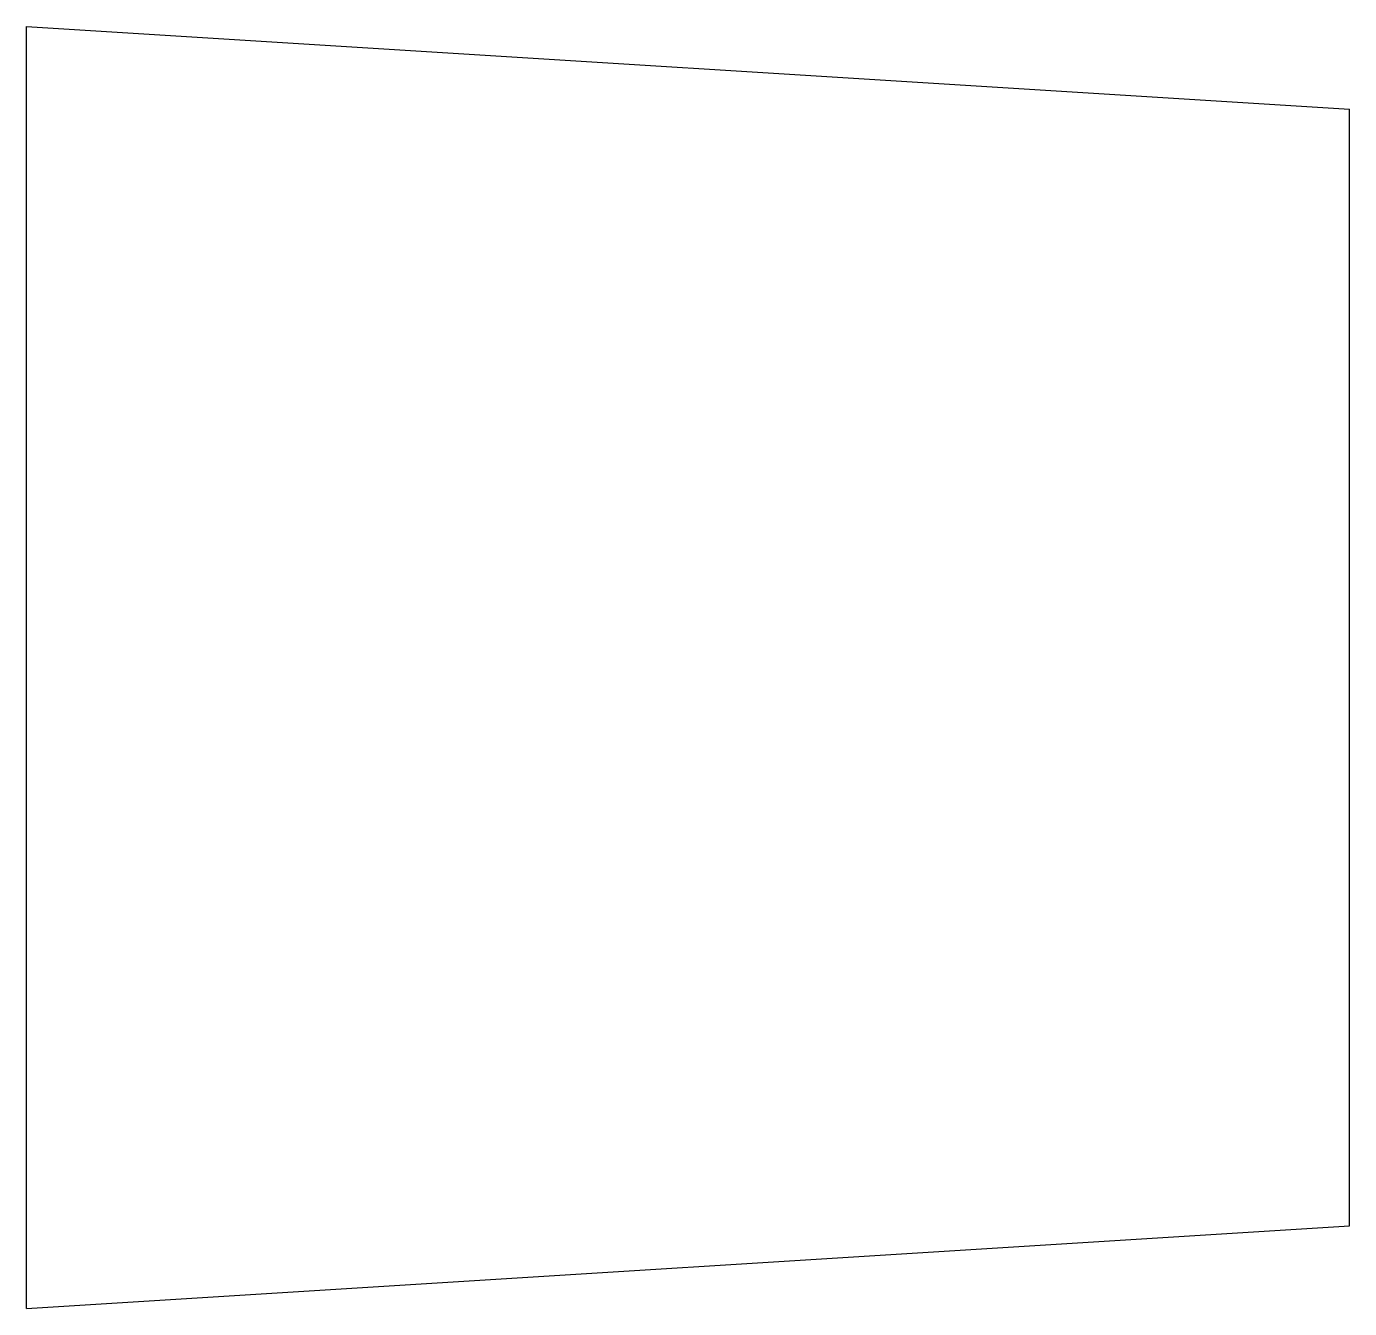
# Model space of a CAD drawing. Header units: inches. Extents: x 0 to 2.58, y 0 to 2.5.
import ezdxf

# ---------------------------------------------------------------- set-up
doc = ezdxf.new("R2010")
doc.units = ezdxf.units.IN
doc.header["$MEASUREMENT"] = 0

msp = doc.modelspace()

# ---------------------------------------------------------------- linework, layer by layer
for p, q in [((0, 0), (0, 2.5)), ((0, 2.5), (2.58, 2.339)), ((2.58, 0.161), (2.58, 2.339)), ((0, 0), (2.58, 0.161))]:
    msp.add_line(p, q)

doc.saveas('drawing.dxf')
